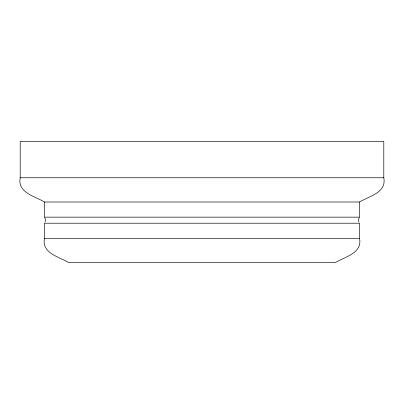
<?xml version="1.0" encoding="UTF-8"?>
<svg xmlns="http://www.w3.org/2000/svg" width="404" height="404" viewBox="0 0 404 404"><rect width="100%" height="100%" fill="white"/><g stroke="black" fill="none" stroke-linecap="round" stroke-linejoin="round"><path stroke-width="0.61" d="M359.555 238.36C362.499 253.278 344.859 256.767 335.315 262.595L68.675 262.595C59.125 256.767 41.496 253.273 44.435 238.36L44.435 223.21L359.555 223.21L359.555 238.36L44.435 238.36M383.8 177.76C386.739 192.683 369.104 196.172 359.555 202L44.435 202C34.89 196.172 17.261 192.678 20.2 177.76L20.2 141.405L383.8 141.405L383.8 177.76L20.2 177.76M45.061 222.028L45.647 219.953L44.667 217.579M359.323 217.579L358.348 219.953L358.934 222.028M359.555 202L359.555 217.15L44.435 217.15L44.435 202"/></g></svg>
